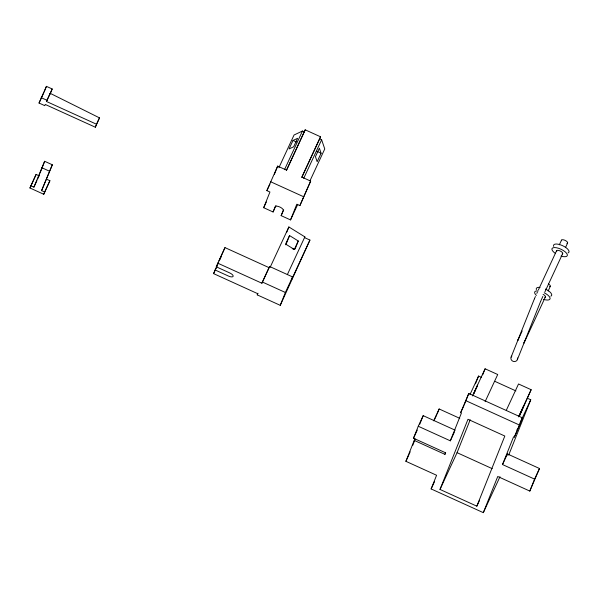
<?xml version="1.0" encoding="UTF-8"?>
<svg xmlns="http://www.w3.org/2000/svg" width="599" height="599" viewBox="0 0 599 599"><rect width="100%" height="100%" fill="white"/><g stroke="black" fill="none" stroke-linecap="round" stroke-linejoin="round"><path stroke-width="0.9" d="M524.432 341.25L524.424 340.337M524.357 341.789L523.96 343.107L545.419 296.879M37.685 179.019L39.347 174.796M40.006 173.104L44.648 161.288L52.323 164.777L41.586 190.632L44.655 192.032L43.764 194.271L29.95 187.989L36.097 174.436L39.347 175.919M95.338 127.22L96.529 124.233L46.46 101.471L50.234 93.339L99.479 117.868L95.338 127.22L45.262 104.458L44.79 105.656L39.032 103.035L46.43 86.346L52.188 88.966L50.346 93.571M44.281 91.729L46.43 86.346M46.46 101.471L52.188 88.966M49.335 95.585L50.234 93.339M36.097 174.436L29.95 187.989M30.841 185.75L33.911 187.143L44.648 161.288M41.586 190.632L52.323 164.777M46.655 179.236L49.904 180.718L43.764 194.271M270.164 267.266L288.868 226.961L304.861 236.875L304.562 237.623L309.93 240.064L280.25 305.333L257.233 294.865L257.705 293.675L213.581 273.616L217.901 264.039M215.041 269.954L228.474 276.064A4.425 1.685 24.9 0 0 233.123 276.326A4.425 1.685 24.9 0 0 229.724 272.927L216.291 266.817L224.977 247.604L269.101 267.663L261.883 283.215L217.751 263.163M216.329 267.431L217.01 265.716M224.977 247.604L218.949 260.857M275.944 205.494L273.084 211.979L263.68 207.703L269.939 192.017L266.869 190.624L277.666 166.103L286.494 170.116L305.198 129.818L320.547 136.797L301.784 177.506M274.417 174.257L277.666 166.103M286.434 170.528L305.198 129.818M273.084 211.979L275.166 206.752A4.425 1.685 24.9 0 1 279.823 207.014A4.425 1.685 24.9 0 1 283.222 210.414L281.141 215.64L290.537 219.915L297.755 204.356M283.701 209.905L281.141 215.64M261.883 283.215L269.572 266.465L292.597 276.933L291.226 280.362L309.93 240.064M269.101 267.663L269.572 266.465M290.537 219.915L296.797 204.229L299.867 205.622L310.664 181.108L301.836 177.094L320.547 136.797M286.824 232.083L288.868 226.961M299.867 205.622L310.664 181.108M285.858 244.834L289.549 235.579L298.272 240.985L295.225 248.63M280.25 305.333L285.379 292.484L292.597 276.933M414.965 438.827L414.238 440.4L444.93 454.349L445.559 452.784L413.497 438.206L418.267 426.256L423.186 415.654L455.247 430.224M419.779 424.189L423.186 415.654M499.993 476.722L483.318 512.654L431.13 488.934L436.589 475.262L405.89 461.312L414.238 440.4M409.177 454.244L410.135 451.833M412.704 445.401L414.957 439.756M437.188 413.879L439.149 408.967L459.755 418.327M418.267 426.256L450.328 440.827L461.417 413.04L460.646 412.696L468.785 393.453L522.508 417.862L514.361 437.113L513.598 436.761L502.509 464.547L534.57 479.118L529.801 491.075L497.739 476.497L483.318 512.654M464.255 404.812L468.785 393.453M475.479 383.802L478.571 376.052L481.641 377.452M476.183 388.714L477.613 385.127L473.674 393.61M482.674 374.854L485.1 368.789L497.717 374.517L485.115 401.667M439.995 489.435L467.984 419.293L504.822 436.035L476.834 506.177L439.995 489.435L457.067 452.672L470.193 419.764M511.089 357.169L534.151 299.433M517.341 359.7L540.425 301.911M518.854 416.687L523.653 406.055L519.071 416.425M519.415 416.193L531.141 389.709L518.524 383.974L506.312 410.278M506.41 456.505L507.435 453.945L539.497 468.515L529.801 491.075M514.361 437.113L522.508 417.862M508.663 455.128L530.751 399.773L527.682 398.38M534.518 298.579L535.416 296.512M534.345 298.968L534.54 298.512M540.627 301.432L542.836 296.438M536.809 293.398L537.43 292.027M538.426 289.856L556.583 250.734M39.032 103.035L43.907 92.538M33.911 187.143L36.936 180.643M44.655 192.032L49.904 180.718M96.529 124.233L99.479 117.868M216.291 266.817L218.261 262.579M219.346 260.685L221.166 256.761M213.581 273.616L216.621 267.072M266.869 190.624L269.909 184.073M278.864 167.735L294.064 134.992L302.443 131.039L304.367 131.907M293.016 140.458L289.077 148.941L293.652 146.785L297.591 138.302L293.016 140.458L296.423 142.008M263.68 207.703L266.338 201.975M284.518 169.659L302.443 131.039M303.7 178.375L321.633 139.754L319.709 138.886M321.094 153.224L317.156 161.708L315.448 156.691L319.387 148.208L321.094 153.224L316.841 151.285M309.953 180.853L324.763 148.949L321.633 139.754M257.233 294.865L257.989 293.233M289.549 235.579L285.611 244.063L294.334 249.469L298.272 240.985M287.325 274.656L304.861 236.875M413.497 438.206L417.286 430.052M405.89 461.312L408.81 455.03M433.639 420.842L439.149 408.967M434.822 418.971L436.791 414.725M460.646 412.696L463.933 405.628M469.908 394.719L478.571 376.052M450.328 440.827L454.491 431.857M444.93 454.349L445.663 452.777M472.499 395.932L485.1 368.789M473.816 393.805L475.786 389.56M431.13 488.934L434.627 481.416M559.316 244.841L561.503 240.124M522.171 330.955L517.791 340.382L518.756 338.862M562.708 253.557L544.91 291.893M565.441 247.664L567.627 242.954M548.152 290.987L550.339 286.277M476.834 506.177L479.544 500.33M518.539 416.859L531.141 389.709M520.119 422.677L530.751 399.773M502.509 464.547L507.435 453.945M534.57 479.118L539.497 468.515M292.237 248.667L294.888 249.476M270.449 181.662L303.446 196.659M41.181 97.659L46.932 100.28M41.69 167.653L49.365 171.142M494.849 381.338L515.904 390.907M262.355 282.017L285.379 292.484M465.505 400.521L519.221 424.938M516.877 429.693L517.648 430.037M457.067 452.672L492.221 468.65M517.476 357.947A3.369 3.115 21.8 0 1 513.276 361.407A3.369 3.115 21.8 0 1 511.838 356.106M543.106 294.401A3.369 1.288 24.9 0 1 544.776 297.276M556.785 251.587A3.369 1.288 24.9 0 1 559.983 250.891A3.369 1.288 24.9 0 1 562.176 253.931M544.229 292.806A8.431 3.212 24.9 0 1 550.114 298.624A8.431 3.212 24.9 0 1 543.48 299.35M536.412 295.427A8.431 3.212 24.9 0 1 538.209 290.927M555.632 253.587A8.431 3.212 24.9 0 1 554.389 247.559A8.431 3.212 24.9 0 1 566.602 253.28A8.431 3.212 24.9 0 1 560.993 256.102M545.419 289.047A8.431 3.212 24.9 0 1 550.818 296.228M536.375 289.661A8.431 3.212 24.9 0 1 540.043 287.408M553.708 246.459A8.431 3.212 24.9 0 1 562.364 245.568A8.431 3.212 24.9 0 1 568.107 252.905M548.385 283.986A3.369 1.288 24.9 0 1 549.575 286.689M561.555 240.731A3.369 1.288 24.9 0 1 565.269 240.454A3.369 1.288 24.9 0 1 566.924 243.359"/></g></svg>
